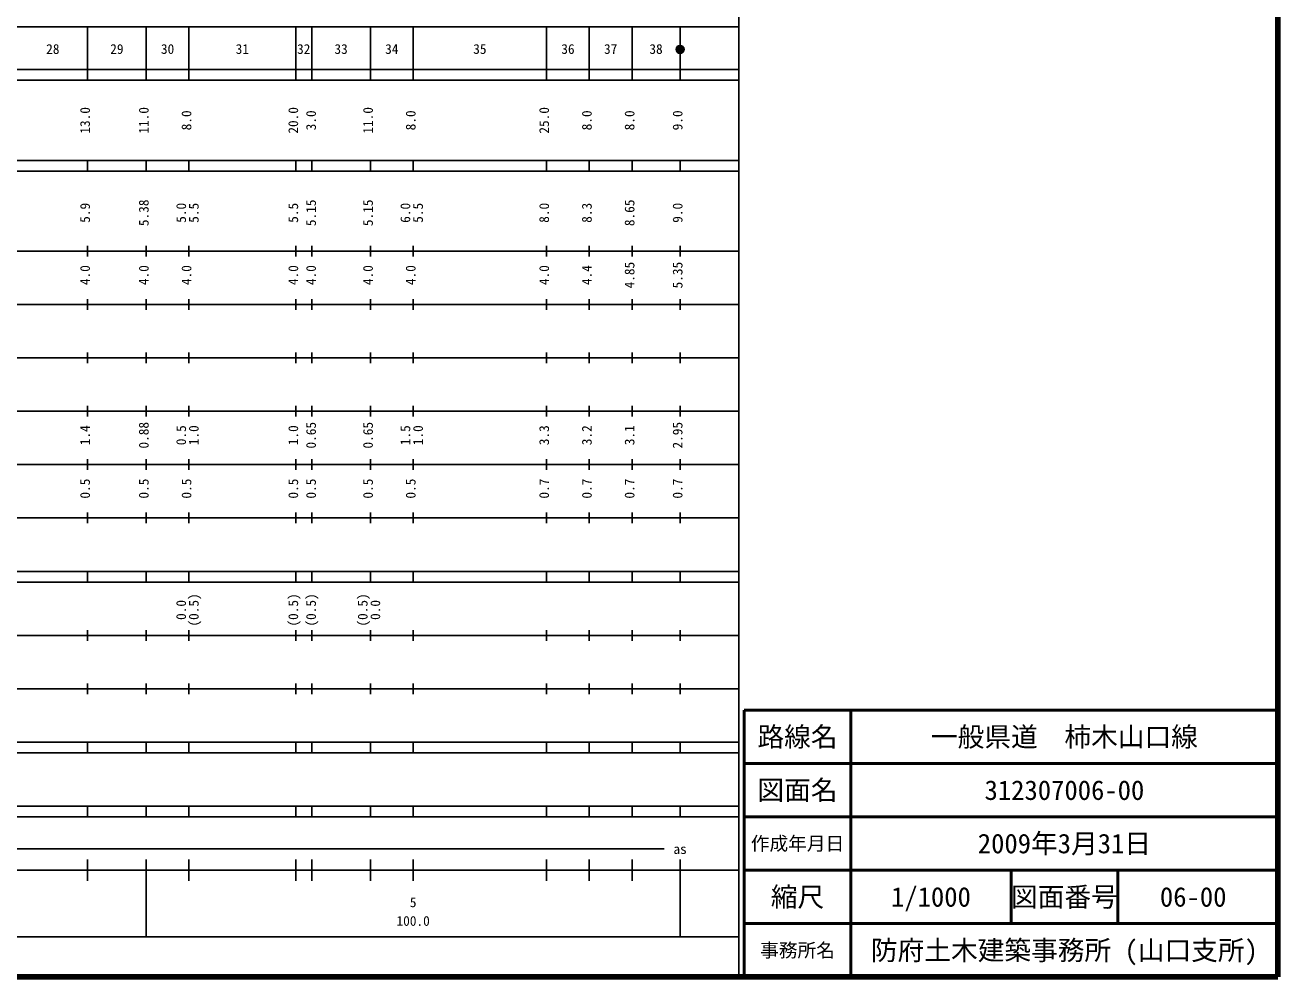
# Model space of a CAD drawing. Units: millimetres on the paper, enlarged 1000 times. Extents: x 40000 to 680000, y 20000 to 380000.
# Drawn here: x 445300 to 680000, y 20000 to 198357 of the extents above; entities that cross this region are included whole.
import ezdxf
from ezdxf.enums import TextEntityAlignment as Align

# ---------------------------------------------------------------- set-up
doc = ezdxf.new("R2010")
doc.units = ezdxf.units.MM
doc.header["$LTSCALE"] = 1000
doc.header["$PDMODE"] = 32
doc.header["$PDSIZE"] = 500
for name, color, linetype, lineweight in [('M-TTL', 2, 'Continuous', 140), ('M-TTL-BAND', 7, 'Continuous', 25), ('M-TTL-FRAM', 2, 'Continuous', 50), ('M-TTL-LINE', 7, 'Continuous', 50)]:
    doc.layers.add(name, color=color, linetype=linetype, lineweight=lineweight)
doc.layers.add('M-TTL-TXT', color=7, linetype='Continuous')
doc.styles.add('ＭＳ ゴシック', font='')
doc.styles.get('ＭＳ ゴシック').set_extended_font_data('MS Gothic')

msp = doc.modelspace()

# ---------------------------------------------------------------- linework, layer by layer
at = {"layer": 'M-TTL'}
for p, q in [((680000, 20000), (680000, 380000)), ((40000, 20000), (680000, 20000))]:
    msp.add_line(p, q, dxfattribs=at)
at = {"layer": 'M-TTL-BAND'}
for p, q in [((579000, 20000), (579000, 370000)), ((68000, 198000), (579000, 198000)), ((457000, 188000), (457000, 198000)), ((468000, 188000), (468000, 198000)), ((476000, 188000), (476000, 198000)), ((496000, 188000), (496000, 198000)), ((499000, 188000), (499000, 198000)), ((510000, 188000), (510000, 198000)), ((518000, 188000), (518000, 198000)), ((543000, 188000), (543000, 198000)), ((551000, 188000), (551000, 198000)), ((559000, 188000), (559000, 198000)), ((568000, 188000), (568000, 198000)), ((40000, 190000), (579000, 190000)), ((40000, 188000), (579000, 188000)), ((40000, 173000), (579000, 173000)), ((457000, 171000), (457000, 173000)), ((468000, 171000), (468000, 173000)), ((476000, 171000), (476000, 173000)), ((496000, 171000), (496000, 173000)), ((499000, 171000), (499000, 173000)), ((510000, 171000), (510000, 173000)), ((518000, 171000), (518000, 173000)), ((543000, 171000), (543000, 173000)), ((551000, 171000), (551000, 173000)), ((559000, 171000), (559000, 173000)), ((568000, 171000), (568000, 173000)), ((40000, 171000), (579000, 171000)), ((40000, 156000), (579000, 156000)), ((457000, 155000), (457000, 157000)), ((468000, 155000), (468000, 157000)), ((476000, 155000), (476000, 157000)), ((496000, 155000), (496000, 157000)), ((499000, 155000), (499000, 157000)), ((510000, 155000), (510000, 157000)), ((518000, 155000), (518000, 157000)), ((543000, 155000), (543000, 157000)), ((551000, 155000), (551000, 157000)), ((559000, 155000), (559000, 157000)), ((568000, 155000), (568000, 157000)), ((46000, 146000), (579000, 146000)), ((457000, 145000), (457000, 147000)), ((468000, 145000), (468000, 147000)), ((476000, 145000), (476000, 147000)), ((496000, 145000), (496000, 147000)), ((499000, 145000), (499000, 147000)), ((510000, 145000), (510000, 147000)), ((518000, 145000), (518000, 147000)), ((543000, 145000), (543000, 147000)), ((551000, 145000), (551000, 147000)), ((559000, 145000), (559000, 147000)), ((568000, 145000), (568000, 147000)), ((457000, 135000), (457000, 137000)), ((468000, 135000), (468000, 137000)), ((476000, 135000), (476000, 137000)), ((496000, 135000), (496000, 137000)), ((499000, 135000), (499000, 137000)), ((510000, 135000), (510000, 137000)), ((518000, 135000), (518000, 137000)), ((543000, 135000), (543000, 137000)), ((551000, 135000), (551000, 137000)), ((559000, 135000), (559000, 137000)), ((568000, 135000), (568000, 137000)), ((52000, 136000), (579000, 136000)), ((457000, 125000), (457000, 127000)), ((468000, 125000), (468000, 127000)), ((476000, 125000), (476000, 127000)), ((496000, 125000), (496000, 127000)), ((499000, 125000), (499000, 127000)), ((510000, 125000), (510000, 127000)), ((518000, 125000), (518000, 127000)), ((543000, 125000), (543000, 127000)), ((551000, 125000), (551000, 127000)), ((559000, 125000), (559000, 127000)), ((568000, 125000), (568000, 127000)), ((46000, 126000), (579000, 126000)), ((52000, 116000), (579000, 116000)), ((457000, 115000), (457000, 117000)), ((468000, 115000), (468000, 117000)), ((476000, 115000), (476000, 117000)), ((496000, 115000), (496000, 117000)), ((499000, 115000), (499000, 117000)), ((510000, 115000), (510000, 117000)), ((518000, 115000), (518000, 117000)), ((543000, 115000), (543000, 117000)), ((551000, 115000), (551000, 117000)), ((559000, 115000), (559000, 117000)), ((568000, 115000), (568000, 117000)), ((46000, 106000), (579000, 106000)), ((457000, 105000), (457000, 107000)), ((468000, 105000), (468000, 107000)), ((476000, 105000), (476000, 107000)), ((496000, 105000), (496000, 107000)), ((499000, 105000), (499000, 107000)), ((510000, 105000), (510000, 107000)), ((518000, 105000), (518000, 107000)), ((543000, 105000), (543000, 107000)), ((551000, 105000), (551000, 107000)), ((559000, 105000), (559000, 107000)), ((568000, 105000), (568000, 107000)), ((40000, 96000), (579000, 96000)), ((40000, 94000), (579000, 94000)), ((457000, 94000), (457000, 96000)), ((468000, 94000), (468000, 96000)), ((476000, 94000), (476000, 96000)), ((496000, 94000), (496000, 96000)), ((499000, 94000), (499000, 96000)), ((510000, 94000), (510000, 96000)), ((518000, 94000), (518000, 96000)), ((543000, 94000), (543000, 96000)), ((551000, 94000), (551000, 96000)), ((559000, 94000), (559000, 96000)), ((568000, 94000), (568000, 96000)), ((457000, 83000), (457000, 85000)), ((468000, 83000), (468000, 85000)), ((476000, 83000), (476000, 85000)), ((496000, 83000), (496000, 85000)), ((499000, 83000), (499000, 85000)), ((510000, 83000), (510000, 85000)), ((518000, 83000), (518000, 85000)), ((543000, 83000), (543000, 85000)), ((551000, 83000), (551000, 85000)), ((559000, 83000), (559000, 85000)), ((568000, 83000), (568000, 85000)), ((49000, 84000), (579000, 84000)), ((40000, 74000), (579000, 74000)), ((457000, 73000), (457000, 75000)), ((468000, 73000), (468000, 75000)), ((476000, 73000), (476000, 75000)), ((496000, 73000), (496000, 75000)), ((499000, 73000), (499000, 75000)), ((510000, 73000), (510000, 75000)), ((518000, 73000), (518000, 75000)), ((543000, 73000), (543000, 75000)), ((551000, 73000), (551000, 75000)), ((559000, 73000), (559000, 75000)), ((568000, 73000), (568000, 75000)), ((40000, 64000), (579000, 64000)), ((457000, 62000), (457000, 64000)), ((468000, 62000), (468000, 64000)), ((476000, 62000), (476000, 64000)), ((496000, 62000), (496000, 64000)), ((499000, 62000), (499000, 64000)), ((510000, 62000), (510000, 64000)), ((518000, 62000), (518000, 64000)), ((543000, 62000), (543000, 64000)), ((551000, 62000), (551000, 64000)), ((559000, 62000), (559000, 64000)), ((568000, 62000), (568000, 64000)), ((40000, 62000), (579000, 62000)), ((40000, 52000), (579000, 52000)), ((457000, 50000), (457000, 52000)), ((468000, 50000), (468000, 52000)), ((476000, 50000), (476000, 52000)), ((496000, 50000), (496000, 52000)), ((499000, 50000), (499000, 52000)), ((510000, 50000), (510000, 52000)), ((518000, 50000), (518000, 52000)), ((543000, 50000), (543000, 52000)), ((551000, 50000), (551000, 52000)), ((559000, 50000), (559000, 52000)), ((568000, 50000), (568000, 52000)), ((40000, 50000), (579000, 50000)), ((71000, 44000), (565000, 44000)), ((40000, 40000), (579000, 40000)), ((457000, 38000), (457000, 42000)), ((468000, 27500), (468000, 42000)), ((476000, 38000), (476000, 42000)), ((496000, 38000), (496000, 42000)), ((499000, 38000), (499000, 42000)), ((510000, 38000), (510000, 42000)), ((518000, 38000), (518000, 42000)), ((543000, 38000), (543000, 42000)), ((551000, 38000), (551000, 42000)), ((559000, 38000), (559000, 42000)), ((568000, 27500), (568000, 42000)), ((68000, 27500), (579000, 27500))]:
    msp.add_line(p, q, dxfattribs=at)
for radius in [750, 600, 450, 300, 150, 20]:
    msp.add_circle((568000, 193791), radius, dxfattribs=at)
msp.add_point((568000, 193791), dxfattribs=at)
at = {"layer": 'M-TTL-FRAM'}
for p, q in [((680000, 70000), (580000, 70000)), ((580000, 70000), (580000, 20000))]:
    msp.add_line(p, q, dxfattribs=at)
at = {"layer": 'M-TTL-LINE'}
for p, q in [((600000, 70000), (600000, 20000)), ((680000, 60000), (580000, 60000)), ((680000, 50000), (580000, 50000)), ((680000, 40000), (580000, 40000)), ((630000, 40000), (630000, 30000)), ((650000, 40000), (650000, 30000)), ((680000, 30000), (580000, 30000))]:
    msp.add_line(p, q, dxfattribs=at)

# ---------------------------------------------------------------- texts
at = {"layer": 'M-TTL-BAND', "style": 'ＭＳ ゴシック'}
for s, p in [('28', (450500, 192405)), ('29', (462500, 192405)), ('30', (472000, 192405)), ('31', (486000, 192405)), ('32', (497500, 192405)), ('33', (504500, 192405)), ('34', (514000, 192405)), ('35', (530500, 192405)), ('36', (547000, 192405)), ('37', (555000, 192405)), ('38', (563500, 192405)), ('as', (568000, 42500)), ('5', (518000, 32523)), ('100.0', (518000, 29033))]:
    msp.add_text(s, height=1833, dxfattribs=at).set_placement(p, align=Align.BOTTOM_CENTER)
for s, p in [('13.0', (458000, 180500)), ('11.0', (469000, 180500)), ('8.0', (477000, 180500)), ('20.0', (497000, 180500)), ('3.0', (500333, 180500)), ('11.0', (511000, 180500)), ('8.0', (519000, 180500)), ('25.0', (544000, 180500)), ('8.0', (552000, 180500)), ('8.0', (560000, 180500)), ('9.0', (569000, 180500)), ('5.9', (458000, 163174)), ('5.38', (469000, 163174)), ('5.0', (476000, 163174)), ('5.5', (478370, 163174)), ('5.5', (497000, 163174)), ('5.15', (500333, 163174)), ('5.15', (511000, 163174)), ('6.0', (518000, 163174)), ('5.5', (520370, 163174)), ('8.0', (544000, 163174)), ('8.3', (552000, 163174)), ('8.65', (560000, 163174)), ('9.0', (569000, 163174)), ('4.0', (458000, 151500)), ('4.0', (469000, 151500)), ('4.0', (477000, 151500)), ('4.0', (497000, 151500)), ('4.0', (500333, 151500)), ('4.0', (511000, 151500)), ('4.0', (519000, 151500)), ('4.0', (544000, 151500)), ('4.4', (552000, 151500)), ('4.85', (560000, 151500)), ('5.35', (569000, 151500)), ('1.4', (458000, 121500)), ('0.88', (469000, 121500)), ('0.5', (476000, 121500)), ('1.0', (478370, 121500)), ('1.0', (497000, 121500)), ('0.65', (500333, 121500)), ('0.65', (511000, 121500)), ('1.5', (518000, 121500)), ('1.0', (520370, 121500)), ('3.3', (544000, 121500)), ('3.2', (552000, 121500)), ('3.1', (560000, 121500)), ('2.95', (569000, 121500)), ('0.5', (458000, 111500)), ('0.5', (469000, 111500)), ('0.5', (477000, 111500)), ('0.5', (497000, 111500)), ('0.5', (500333, 111500)), ('0.5', (511000, 111500)), ('0.5', (519000, 111500)), ('0.7', (544000, 111500)), ('0.7', (552000, 111500)), ('0.7', (560000, 111500)), ('0.7', (569000, 111500)), ('0.0', (476000, 88764)), ('(0.5)', (478370, 88764)), ('(0.5)', (497000, 88764)), ('(0.5)', (500333, 88764)), ('(0.5)', (510000, 88764)), ('0.0', (512370, 88764))]:
    msp.add_text(s, height=1833, rotation=90, dxfattribs=at).set_placement(p, align=Align.BOTTOM_CENTER)
at = {"layer": 'M-TTL-TXT', "style": 'ＭＳ ゴシック'}
for s, height, p in [('路線名', 3666, (590000, 65000)), ('一般県道\u3000柿木山口線', 3666, (640000, 65000)), ('図面名', 3666, (590000, 55000)), ('312307006-00', 3666, (640000, 55000)), ('2009年3月31日', 3666, (640000, 45000)), ('作成年月日', 2566, (590000, 45000)), ('縮尺', 3666, (590000, 35000)), ('1/1000', 3666, (615000, 35000)), ('図面番号', 3666, (640000, 35000)), ('06-00', 3666, (664125, 35000)), ('事務所名', 2566, (590000, 25000)), ('防府土木建築事務所 (山口支所)', 3666, (640000, 25000))]:
    msp.add_text(s, height=height, dxfattribs=at).set_placement(p, align=Align.MIDDLE_CENTER)

doc.saveas('drawing.dxf')
